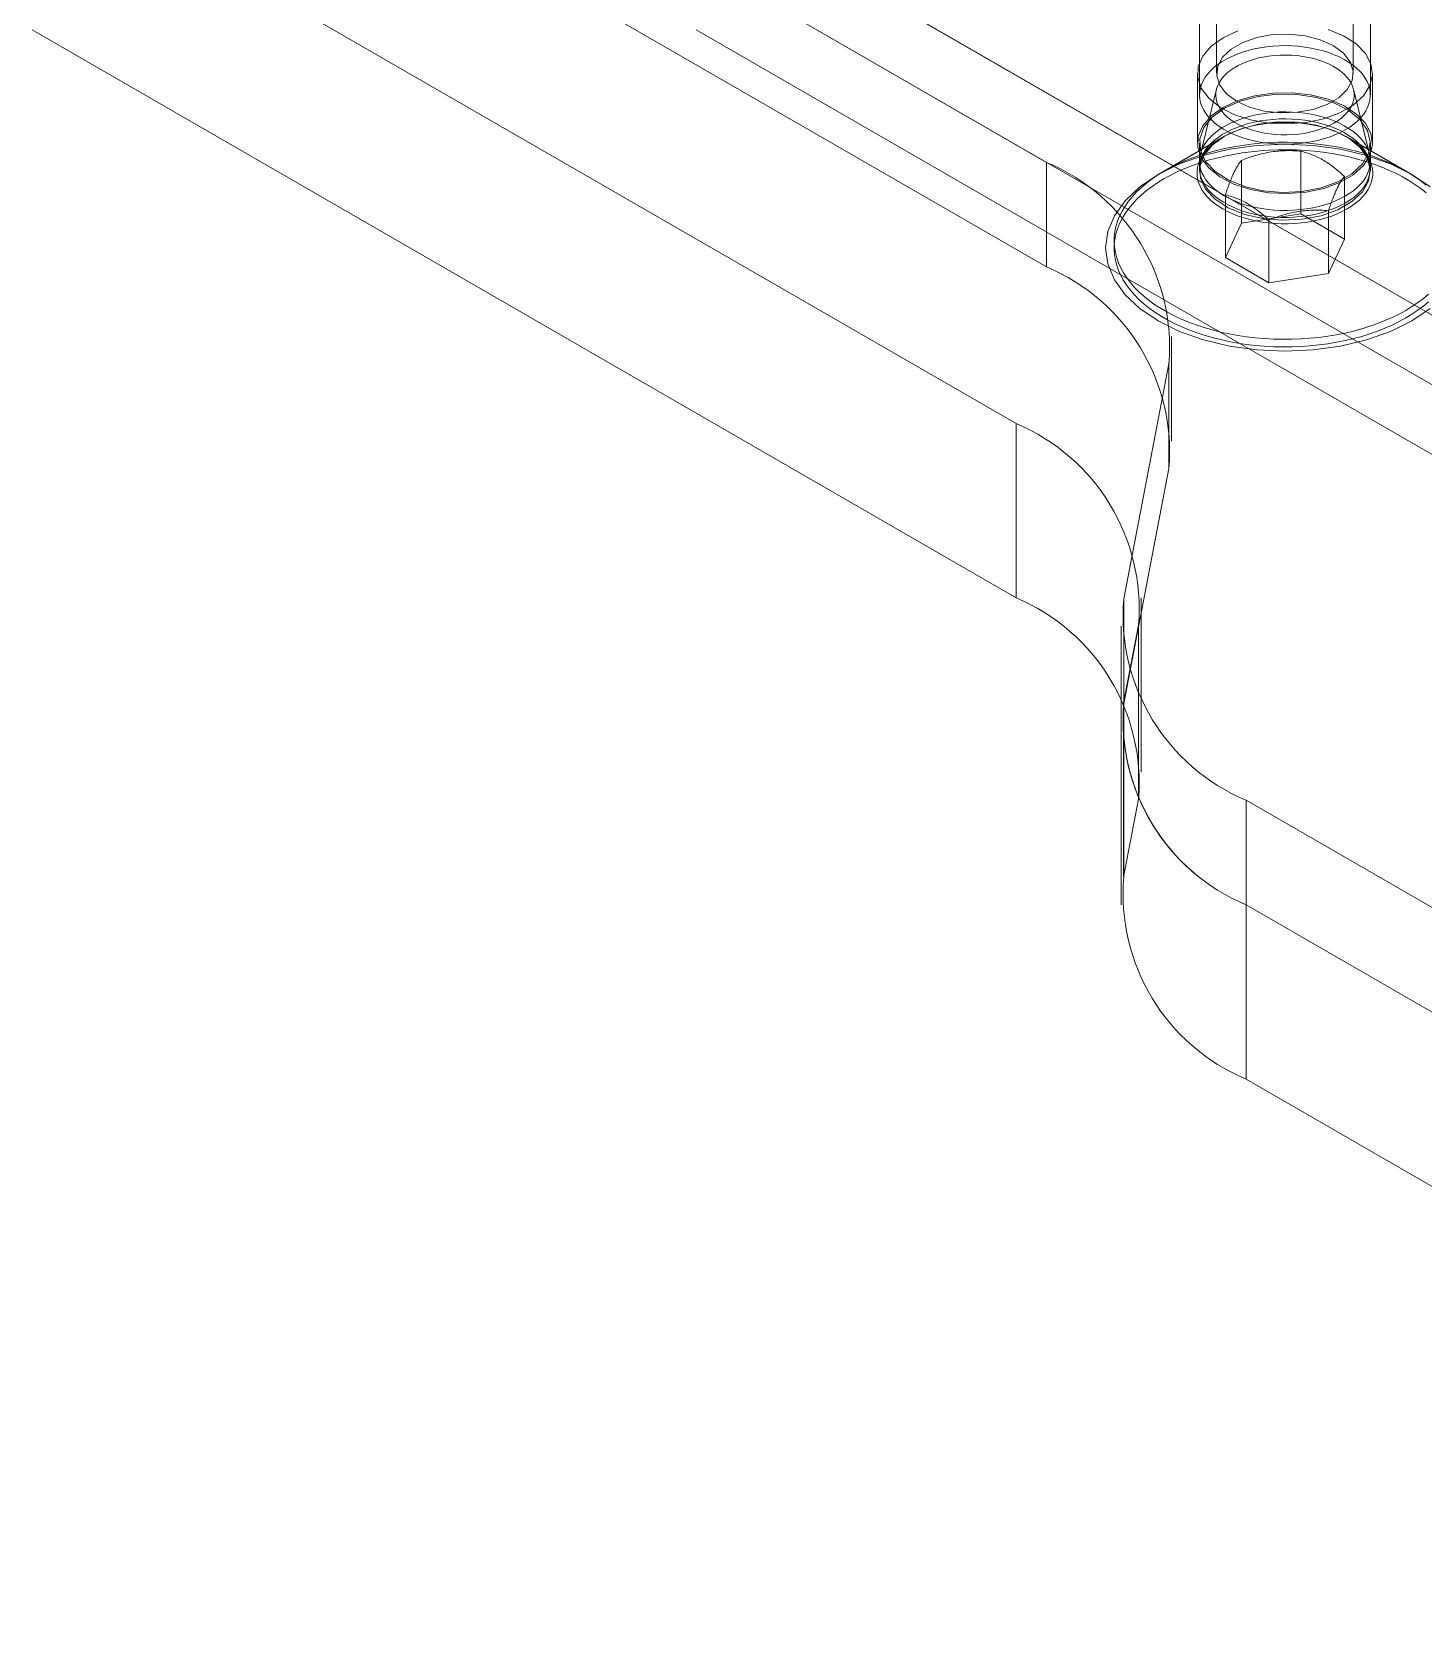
# Model space of a CAD drawing. Header units: millimetres. Extents: x 15 to 415, y 5 to 292.
# Drawn here: x 58.17 to 90.77, y 79.96 to 117.46 of the extents above; entities that cross this region are included whole.
import ezdxf

# ---------------------------------------------------------------- set-up
doc = ezdxf.new("R2010")
doc.units = ezdxf.units.MM

msp = doc.modelspace()

# ---------------------------------------------------------------- linework, layer by layer
at = {"color": 7, "linetype": 'Continuous', "lineweight": 15}
for p, q in [((65.242, 125.679), (140.196, 82.409)), ((67.122, 124.593), (138.373, 83.461)), ((65.242, 124.046), (140.196, 80.776)), ((81.932, 114.411), (65.242, 124.046)), ((85.916, 123.026), (85.916, 116.494)), ((89.116, 116.494), (89.116, 123.026)), ((81.218, 108.291), (58.171, 121.596)), ((81.932, 111.961), (65.242, 121.596)), ((85.516, 121.886), (85.516, 115.99)), ((89.516, 115.99), (89.516, 121.886)), ((73.727, 120.78), (138.781, 83.225)), ((81.218, 104.208), (58.171, 117.513)), ((73.727, 117.513), (138.781, 79.959)), ((85.466, 116.494), (85.466, 114.861)), ((89.566, 114.861), (89.566, 116.494)), ((85.911, 116.122), (85.536, 114.601)), ((89.496, 114.601), (89.121, 116.122)), ((86.102, 115.024), (84.546, 114.126)), ((86.06, 115), (84.687, 114.207)), ((85.516, 114.861), (85.516, 114.208)), ((90.486, 114.126), (88.931, 115.024)), ((90.345, 114.207), (88.972, 115)), ((89.516, 114.208), (89.516, 114.861)), ((81.932, 111.961), (81.932, 114.411)), ((85.516, 114.439), (85.516, 114.275)), ((86.495, 114.456), (86.495, 112.987)), ((87.89, 114.672), (87.89, 113.202)), ((89.516, 114.275), (89.516, 114.439)), ((88.91, 114.083), (88.91, 112.613)), ((86.122, 113.651), (86.122, 112.182)), ((88.537, 113.278), (88.537, 111.808)), ((86.495, 112.987), (86.122, 112.182)), ((87.89, 113.202), (86.495, 112.987)), ((87.142, 113.062), (87.142, 111.592)), ((88.91, 112.613), (87.89, 113.202)), ((83.516, 112.575), (83.516, 112.397)), ((88.537, 111.808), (88.91, 112.613)), ((86.122, 112.182), (87.142, 111.592)), ((87.142, 111.592), (88.537, 111.808)), ((84.86, 107.879), (84.86, 110.329)), ((83.74, 104.185), (84.799, 109.692)), ((84.799, 107.242), (84.799, 109.692)), ((81.218, 104.208), (81.218, 108.291)), ((83.74, 101.735), (84.799, 107.242)), ((83.74, 101.735), (83.74, 104.185)), ((84.147, 100.126), (84.147, 104.209)), ((83.678, 103.548), (83.678, 101.098)), ((83.736, 101.752), (84.086, 103.572)), ((84.086, 99.489), (84.086, 103.572)), ((83.743, 101.752), (83.736, 101.752)), ((83.736, 97.669), (83.736, 101.752)), ((83.743, 97.669), (83.743, 101.752)), ((83.678, 101.098), (83.678, 97.015)), ((83.736, 97.669), (84.086, 99.489)), ((86.607, 99.466), (97.617, 93.11)), ((86.607, 99.466), (86.607, 97.016)), ((83.743, 97.669), (83.736, 97.669)), ((86.607, 97.016), (97.617, 90.66)), ((86.607, 92.933), (86.607, 97.016)), ((97.617, 86.577), (86.607, 92.933))]:
    msp.add_line(p, q, dxfattribs=at)
at = {"color": 7, "linetype": 'Continuous', "lineweight": 15, "flags": 128}
for points in [[(86.066, 117.331), (85.789, 117.131), (85.592, 116.902), (85.485, 116.654), (85.473, 116.398), (85.556, 116.147), (85.732, 115.912), (85.99, 115.704), (86.32, 115.533), (86.706, 115.407), (87.13, 115.332), (87.572, 115.311), (88.011, 115.346), (88.427, 115.434), (88.8, 115.572), (89.114, 115.753), (89.353, 115.968), (89.505, 116.208), (89.565, 116.462), (89.529, 116.717), (89.399, 116.962), (89.181, 117.184), (88.885, 117.375), (88.525, 117.524)], [(88.647, 117.147), (88.885, 116.972), (89.044, 116.769), (89.113, 116.55), (89.09, 116.328), (88.975, 116.115), (88.776, 115.924), (88.503, 115.767), (88.173, 115.652), (87.804, 115.586), (87.419, 115.572), (87.04, 115.612), (86.688, 115.704), (86.385, 115.841), (86.147, 116.016), (85.989, 116.219), (85.919, 116.438), (85.942, 116.661), (86.057, 116.873), (86.257, 117.064), (86.529, 117.221), (86.859, 117.336), (87.228, 117.403), (87.613, 117.416), (87.992, 117.376), (88.344, 117.285), (88.647, 117.147)], [(86.412, 117.491), (86.066, 117.331)], [(88.93, 115.174), (88.819, 115.114), (88.701, 115.06), (88.576, 115.011), (88.444, 114.967), (88.308, 114.93), (88.166, 114.898), (88.022, 114.873), (87.874, 114.854), (87.724, 114.842), (87.573, 114.836), (87.421, 114.837), (87.271, 114.844), (87.121, 114.858), (86.974, 114.879), (86.83, 114.906), (86.69, 114.939), (86.555, 114.978), (86.425, 115.023), (86.301, 115.073), (86.184, 115.129), (86.075, 115.189), (85.975, 115.255), (85.883, 115.324), (85.8, 115.397), (85.727, 115.474), (85.665, 115.553), (85.613, 115.635), (85.572, 115.72), (85.542, 115.805), (85.523, 115.892), (85.516, 115.979), (85.52, 116.067), (85.536, 116.153), (85.563, 116.239), (85.601, 116.324), (85.651, 116.407), (85.711, 116.487), (85.781, 116.564), (85.861, 116.638), (85.951, 116.709), (86.049, 116.775), (86.156, 116.837), (86.271, 116.894), (86.393, 116.946), (86.522, 116.992), (86.656, 117.032), (86.795, 117.067), (86.938, 117.095), (87.084, 117.117), (87.233, 117.133), (87.384, 117.142), (87.535, 117.145), (87.686, 117.141), (87.836, 117.13), (87.985, 117.113), (88.13, 117.089), (88.273, 117.059), (88.411, 117.023), (88.543, 116.981), (88.67, 116.933), (88.79, 116.88), (88.903, 116.822), (89.008, 116.759), (89.105, 116.692), (89.192, 116.62), (89.27, 116.545), (89.337, 116.467), (89.395, 116.386), (89.441, 116.303), (89.477, 116.218), (89.501, 116.132), (89.514, 116.045), (89.515, 115.957), (89.505, 115.87), (89.484, 115.784), (89.451, 115.698), (89.407, 115.615), (89.353, 115.533), (89.288, 115.454), (89.212, 115.379), (89.127, 115.306), (89.033, 115.238), (88.93, 115.174)], [(88.662, 115.328), (88.562, 115.275), (88.455, 115.227), (88.341, 115.185), (88.222, 115.148), (88.097, 115.116), (87.968, 115.091), (87.836, 115.073), (87.702, 115.06), (87.567, 115.055), (87.431, 115.056), (87.296, 115.063), (87.162, 115.077), (87.031, 115.097), (86.904, 115.124), (86.78, 115.156), (86.662, 115.195), (86.55, 115.239), (86.444, 115.288), (86.346, 115.342), (86.256, 115.401), (86.175, 115.464), (86.104, 115.531), (86.042, 115.601), (85.991, 115.673), (85.95, 115.748), (85.921, 115.824), (85.902, 115.902), (85.895, 115.98), (85.899, 116.059), (85.915, 116.137), (85.942, 116.213), (85.98, 116.289), (86.028, 116.362), (86.087, 116.432), (86.156, 116.5), (86.235, 116.564), (86.323, 116.624), (86.419, 116.679), (86.522, 116.73), (86.633, 116.775), (86.75, 116.815), (86.872, 116.849), (86.999, 116.877), (87.129, 116.899), (87.262, 116.914), (87.397, 116.923), (87.533, 116.926), (87.669, 116.922), (87.803, 116.911), (87.936, 116.894), (88.065, 116.871), (88.191, 116.841), (88.312, 116.805), (88.427, 116.764), (88.536, 116.717), (88.638, 116.666), (88.732, 116.609), (88.818, 116.548), (88.894, 116.483), (88.96, 116.415), (89.017, 116.344), (89.063, 116.27), (89.098, 116.194), (89.122, 116.117), (89.135, 116.039), (89.136, 115.961), (89.126, 115.883), (89.105, 115.805), (89.073, 115.729), (89.03, 115.655), (88.976, 115.583), (88.911, 115.514), (88.837, 115.448), (88.754, 115.386), (88.662, 115.328)], [(86.066, 115.698), (85.789, 115.498), (85.592, 115.269), (85.485, 115.021), (85.473, 114.765), (85.556, 114.514), (85.732, 114.279), (85.99, 114.071), (86.32, 113.9), (86.706, 113.774), (87.13, 113.699), (87.572, 113.678), (88.011, 113.713), (88.427, 113.801), (88.8, 113.939), (89.114, 114.12), (89.353, 114.335), (89.505, 114.575), (89.565, 114.829), (89.529, 115.084), (89.399, 115.329), (89.181, 115.551), (88.885, 115.742), (88.525, 115.891), (88.118, 115.992), (87.682, 116.041), (87.239, 116.034), (86.809, 115.972), (86.412, 115.858), (86.066, 115.698)], [(86.102, 115.677), (86.466, 115.844), (86.887, 115.957), (87.342, 116.011), (87.806, 116.003), (88.254, 115.934), (88.663, 115.807), (89.01, 115.629), (89.276, 115.409), (89.448, 115.16), (89.515, 114.895), (89.475, 114.628), (89.329, 114.373), (89.085, 114.145), (88.757, 113.955), (88.361, 113.815), (87.92, 113.73), (87.458, 113.707), (86.998, 113.746), (86.567, 113.845), (86.186, 113.998), (85.878, 114.199), (85.657, 114.435), (85.537, 114.694), (85.524, 114.962), (85.618, 115.224), (85.814, 115.467), (86.102, 115.677)], [(88.93, 113.622), (88.819, 113.563), (88.701, 113.508), (88.576, 113.459), (88.444, 113.416), (88.308, 113.378), (88.166, 113.347), (88.022, 113.322), (87.874, 113.303), (87.724, 113.29), (87.573, 113.285), (87.421, 113.285), (87.271, 113.293), (87.121, 113.307), (86.974, 113.327), (86.83, 113.354), (86.69, 113.387), (86.555, 113.426), (86.425, 113.471), (86.301, 113.522), (86.184, 113.577), (86.075, 113.638), (85.975, 113.703), (85.883, 113.772), (85.8, 113.846), (85.727, 113.922), (85.665, 114.002), (85.613, 114.084), (85.572, 114.168), (85.542, 114.254), (85.523, 114.34), (85.516, 114.428), (85.52, 114.515), (85.536, 114.602), (85.563, 114.688), (85.601, 114.773), (85.651, 114.855), (85.711, 114.935), (85.781, 115.013), (85.861, 115.087), (85.951, 115.157), (86.049, 115.224), (86.156, 115.285), (86.271, 115.342), (86.393, 115.394), (86.522, 115.44), (86.656, 115.481), (86.795, 115.516), (86.938, 115.544), (87.084, 115.566), (87.233, 115.582), (87.384, 115.591), (87.535, 115.593), (87.686, 115.589), (87.836, 115.578), (87.985, 115.561), (88.13, 115.537), (88.273, 115.507), (88.411, 115.471), (88.543, 115.429), (88.67, 115.382), (88.79, 115.329), (88.903, 115.27), (89.008, 115.207), (89.105, 115.14), (89.192, 115.069), (89.27, 114.994), (89.337, 114.916), (89.395, 114.835), (89.441, 114.752), (89.477, 114.667), (89.501, 114.58), (89.514, 114.493), (89.515, 114.406), (89.505, 114.319), (89.484, 114.232), (89.451, 114.147), (89.407, 114.063), (89.353, 113.982), (89.288, 113.903), (89.212, 113.827), (89.127, 113.755), (89.033, 113.686), (88.93, 113.622)], [(88.972, 113.32), (88.859, 113.259), (88.738, 113.204), (88.611, 113.154), (88.478, 113.109), (88.339, 113.071), (88.196, 113.038), (88.049, 113.012), (87.899, 112.992), (87.747, 112.979), (87.593, 112.972), (87.439, 112.972), (87.286, 112.979), (87.133, 112.992), (86.983, 113.012), (86.836, 113.038), (86.693, 113.071), (86.554, 113.109), (86.421, 113.154), (86.294, 113.204), (86.173, 113.259), (86.06, 113.32), (85.956, 113.385), (85.86, 113.454), (85.773, 113.528), (85.696, 113.605), (85.629, 113.685), (85.573, 113.767), (85.528, 113.852), (85.493, 113.939), (85.47, 114.027), (85.459, 114.115), (85.459, 114.204), (85.47, 114.293), (85.493, 114.381), (85.528, 114.467), (85.573, 114.552), (85.629, 114.635), (85.696, 114.715), (85.773, 114.792), (85.86, 114.866), (85.956, 114.935), (86.06, 115), (86.173, 115.061), (86.294, 115.116), (86.421, 115.166), (86.554, 115.211), (86.693, 115.249), (86.836, 115.282), (86.983, 115.308), (87.133, 115.328), (87.286, 115.341), (87.439, 115.347), (87.593, 115.347), (87.747, 115.341), (87.899, 115.328), (88.049, 115.308), (88.196, 115.282), (88.339, 115.249), (88.478, 115.211), (88.611, 115.166), (88.738, 115.116), (88.859, 115.061), (88.972, 115), (89.076, 114.935), (89.172, 114.866), (89.259, 114.792), (89.336, 114.715), (89.403, 114.635), (89.459, 114.552), (89.504, 114.467), (89.539, 114.381), (89.562, 114.293), (89.573, 114.204), (89.573, 114.115), (89.562, 114.027), (89.539, 113.939), (89.504, 113.852), (89.459, 113.767), (89.403, 113.685), (89.336, 113.605), (89.259, 113.528), (89.172, 113.454), (89.076, 113.385), (88.972, 113.32)], [(88.93, 113.459), (88.819, 113.4), (88.701, 113.345), (88.576, 113.296), (88.444, 113.253), (88.308, 113.215), (88.166, 113.184), (88.022, 113.158), (87.874, 113.139), (87.724, 113.127), (87.573, 113.121), (87.421, 113.122), (87.271, 113.13), (87.121, 113.144), (86.974, 113.164), (86.83, 113.191), (86.69, 113.224), (86.555, 113.263), (86.425, 113.308), (86.301, 113.358), (86.184, 113.414), (86.075, 113.475), (85.975, 113.54), (85.883, 113.609), (85.8, 113.682), (85.727, 113.759), (85.665, 113.839), (85.613, 113.921), (85.572, 114.005), (85.542, 114.09), (85.523, 114.177), (85.516, 114.264), (85.52, 114.352), (85.536, 114.439), (85.563, 114.525), (85.601, 114.609), (85.651, 114.692), (85.711, 114.772), (85.781, 114.85), (85.861, 114.924), (85.951, 114.994), (86.049, 115.06), (86.156, 115.122), (86.271, 115.179), (86.393, 115.231), (86.522, 115.277), (86.656, 115.318), (86.795, 115.352), (86.938, 115.381), (87.084, 115.403), (87.233, 115.418), (87.384, 115.427), (87.535, 115.43), (87.686, 115.426), (87.836, 115.415), (87.985, 115.398), (88.13, 115.374), (88.273, 115.344), (88.411, 115.308), (88.543, 115.266), (88.67, 115.218), (88.79, 115.165), (88.903, 115.107), (89.008, 115.044), (89.105, 114.977), (89.192, 114.905), (89.27, 114.83), (89.337, 114.752), (89.395, 114.671), (89.441, 114.588), (89.477, 114.503), (89.501, 114.417), (89.514, 114.33), (89.515, 114.243), (89.505, 114.155), (89.484, 114.069), (89.451, 113.984), (89.407, 113.9), (89.353, 113.818), (89.288, 113.74), (89.212, 113.664), (89.127, 113.591), (89.033, 113.523), (88.93, 113.459)], [(86.102, 115.024), (86.466, 115.19), (86.887, 115.304), (87.342, 115.358), (87.806, 115.35), (88.254, 115.281), (88.663, 115.154), (89.01, 114.975), (89.276, 114.756), (89.448, 114.507), (89.515, 114.241), (89.475, 113.974), (89.329, 113.72), (89.085, 113.492), (88.757, 113.302), (88.361, 113.161), (87.92, 113.077), (87.458, 113.054), (86.998, 113.093), (86.567, 113.191), (86.186, 113.345), (85.878, 113.546), (85.657, 113.781), (85.537, 114.04), (85.524, 114.308), (85.618, 114.571), (85.814, 114.814), (86.102, 115.024)], [(90.344, 110.942), (90.19, 110.857), (90.028, 110.778), (89.859, 110.703), (89.683, 110.634), (89.501, 110.57), (89.313, 110.512), (89.12, 110.459), (88.923, 110.413), (88.722, 110.373), (88.517, 110.339), (88.309, 110.311), (88.1, 110.29), (87.888, 110.276), (87.676, 110.267), (87.463, 110.266), (87.25, 110.271), (87.038, 110.282), (86.827, 110.3), (86.619, 110.324), (86.412, 110.355), (86.209, 110.392), (86.01, 110.435), (85.815, 110.485), (85.625, 110.54), (85.44, 110.601), (85.261, 110.668), (85.088, 110.74), (84.922, 110.817), (84.764, 110.899), (84.613, 110.986), (84.471, 111.077), (84.337, 111.173), (84.213, 111.273), (84.097, 111.376), (83.992, 111.483), (83.896, 111.593), (83.81, 111.705), (83.736, 111.82), (83.671, 111.938), (83.618, 112.057), (83.576, 112.177), (83.545, 112.299), (83.525, 112.421), (83.516, 112.544), (83.519, 112.667), (83.533, 112.79), (83.559, 112.912), (83.596, 113.033), (83.643, 113.152), (83.702, 113.271), (83.772, 113.387), (83.852, 113.501), (83.942, 113.612), (84.043, 113.72), (84.154, 113.825), (84.274, 113.927), (84.403, 114.025), (84.541, 114.118), (84.688, 114.207), (84.842, 114.292), (85.004, 114.372), (85.174, 114.446), (85.349, 114.516), (85.531, 114.58), (85.719, 114.638), (85.912, 114.69), (86.109, 114.736), (86.31, 114.776), (86.515, 114.81), (86.723, 114.838), (86.932, 114.859), (87.144, 114.874), (87.356, 114.882), (87.569, 114.884), (87.782, 114.879), (87.994, 114.867), (88.205, 114.849), (88.414, 114.825), (88.62, 114.794), (88.823, 114.757), (89.022, 114.714), (89.217, 114.665), (89.408, 114.609), (89.592, 114.548), (89.771, 114.482), (89.944, 114.41), (90.11, 114.333), (90.268, 114.25), (90.419, 114.163), (90.561, 114.072), (90.695, 113.976), (90.82, 113.877)], [(90.914, 113.837), (90.486, 114.126), (89.985, 114.373), (89.423, 114.572), (88.814, 114.717), (88.173, 114.806), (87.516, 114.836), (86.859, 114.806), (86.218, 114.717), (85.609, 114.572), (85.047, 114.373), (84.546, 114.126)], [(90.344, 110.765), (90.19, 110.68), (90.028, 110.6), (89.859, 110.526), (89.683, 110.456), (89.501, 110.392), (89.313, 110.334), (89.12, 110.282), (88.923, 110.236), (88.722, 110.196), (88.517, 110.162), (88.309, 110.134), (88.1, 110.113), (87.888, 110.098), (87.676, 110.09), (87.463, 110.088), (87.25, 110.093), (87.038, 110.105), (86.827, 110.123), (86.619, 110.147), (86.412, 110.178), (86.209, 110.215), (86.01, 110.258), (85.815, 110.307), (85.625, 110.363), (85.44, 110.424), (85.261, 110.49), (85.088, 110.562), (84.922, 110.639), (84.764, 110.722), (84.613, 110.809), (84.471, 110.9), (84.337, 110.996), (84.213, 111.095), (84.097, 111.199), (83.992, 111.305), (83.896, 111.415), (83.81, 111.528), (83.736, 111.643), (83.671, 111.76), (83.618, 111.879), (83.576, 112), (83.545, 112.121), (83.525, 112.244), (83.516, 112.367), (83.519, 112.49), (83.533, 112.612), (83.559, 112.734), (83.596, 112.855), (83.643, 112.975), (83.702, 113.093), (83.772, 113.21), (83.852, 113.323), (83.942, 113.435), (84.043, 113.543), (84.154, 113.648), (84.274, 113.75), (84.403, 113.847), (84.541, 113.941), (84.688, 114.03), (84.842, 114.115), (85.004, 114.194), (85.174, 114.269), (85.349, 114.338), (85.531, 114.402), (85.719, 114.46), (85.912, 114.513), (86.109, 114.559), (86.31, 114.599), (86.515, 114.633), (86.723, 114.661), (86.932, 114.682), (87.144, 114.696), (87.356, 114.705), (87.569, 114.706), (87.782, 114.701), (87.994, 114.69), (88.205, 114.672), (88.414, 114.648), (88.62, 114.617), (88.823, 114.58), (89.022, 114.537), (89.217, 114.487), (89.408, 114.432), (89.592, 114.371), (89.771, 114.304), (89.944, 114.232), (90.11, 114.155), (90.268, 114.073), (90.419, 113.986), (90.561, 113.895), (90.695, 113.799), (90.82, 113.699)], [(84.546, 114.126), (84.118, 113.837), (83.774, 113.512), (83.522, 113.161), (83.368, 112.791), (83.316, 112.411), (83.368, 112.032), (83.522, 111.662), (83.774, 111.311), (84.118, 110.986), (84.546, 110.697), (85.047, 110.45), (85.609, 110.251), (86.218, 110.105), (86.859, 110.017), (87.516, 109.987), (88.173, 110.017), (88.814, 110.105), (89.423, 110.251), (89.985, 110.45), (90.486, 110.697), (90.914, 110.986)], [(90.878, 111.324), (90.758, 111.222), (90.629, 111.125), (90.491, 111.031), (90.344, 110.942)], [(90.878, 111.147), (90.758, 111.045), (90.629, 110.947), (90.491, 110.854), (90.344, 110.765)]]:
    msp.add_lwpolyline(points, dxfattribs=at)
at = {"color": 7, "linetype": 'Continuous', "lineweight": 15}
for centre, radius, start, end in [((80.111, 110.074), 4.704, 355.3375, 67.2323), ((80.111, 107.624), 4.704, 355.3375, 67.2323), ((79.398, 103.954), 4.704, 355.3375, 67.2323), ((79.398, 99.871), 4.704, 355.3375, 67.2323), ((88.428, 103.803), 4.704, 175.3375, 247.2323), ((88.428, 101.353), 4.704, 175.3375, 247.2323), ((88.422, 101.348), 4.697, 175.0689, 247.2727), ((88.422, 97.265), 4.697, 175.0689, 247.2727)]:
    msp.add_arc(centre, radius, start, end, dxfattribs=at)
for points, knots in [([(85.516, 114.278), (85.516, 114.289), (85.517, 114.325), (85.526, 114.385), (85.546, 114.459), (85.576, 114.531), (85.615, 114.602), (85.664, 114.671), (85.721, 114.738), (85.787, 114.804), (85.848, 114.857), (85.889, 114.887), (85.903, 114.898)], [0, 0, 0, 0, 0.055689, 0.175227, 0.293159, 0.407946, 0.519482, 0.628413, 0.735515, 0.841442, 0.94668, 1, 1, 1, 1]), ([(89.132, 114.896), (89.158, 114.876), (89.21, 114.835), (89.278, 114.772), (89.339, 114.707), (89.391, 114.641), (89.434, 114.573), (89.468, 114.505), (89.493, 114.437), (89.51, 114.367), (89.516, 114.312), (89.516, 114.28), (89.516, 114.272)], [0, 0, 0, 0, 0.101174, 0.204981, 0.308991, 0.413486, 0.518867, 0.625674, 0.734574, 0.84627, 0.961211, 1, 1, 1, 1]), ([(86.122, 113.651), (86.138, 113.7), (86.17, 113.797), (86.22, 113.934), (86.271, 114.061), (86.319, 114.17), (86.366, 114.26), (86.409, 114.335), (86.453, 114.401), (86.481, 114.438), (86.495, 114.456)], [0, 0, 0, 0, 0.132309, 0.264581, 0.399812, 0.535019, 0.650206, 0.76541, 0.882694, 1, 1, 1, 1]), ([(86.495, 114.456), (86.556, 114.48), (86.676, 114.526), (86.862, 114.584), (87.051, 114.632), (87.233, 114.663), (87.405, 114.681), (87.568, 114.687), (87.73, 114.684), (87.836, 114.676), (87.89, 114.672)], [0, 0, 0, 0, 0.132309, 0.264581, 0.399812, 0.535019, 0.650206, 0.76541, 0.882694, 1, 1, 1, 1]), ([(87.89, 114.672), (87.94, 114.659), (88.032, 114.634), (88.168, 114.584), (88.297, 114.526), (88.427, 114.455), (88.574, 114.36), (88.736, 114.237), (88.852, 114.134), (88.91, 114.083)], [0, 0, 0, 0, 0.151871, 0.275586, 0.399271, 0.526055, 0.652845, 0.825661, 1, 1, 1, 1]), ([(88.91, 114.083), (88.894, 114.062), (88.862, 114.02), (88.812, 113.943), (88.761, 113.852), (88.713, 113.75), (88.667, 113.641), (88.623, 113.529), (88.58, 113.408), (88.551, 113.321), (88.537, 113.278)], [0, 0, 0, 0, 0.132309, 0.264581, 0.399812, 0.535019, 0.650206, 0.76541, 0.882694, 1, 1, 1, 1]), ([(87.142, 113.062), (87.085, 113.113), (86.969, 113.216), (86.808, 113.338), (86.663, 113.432), (86.533, 113.504), (86.404, 113.562), (86.265, 113.613), (86.173, 113.638), (86.122, 113.651)], [0, 0, 0, 0, 0.172932, 0.347154, 0.470751, 0.594343, 0.72122, 0.848129, 1, 1, 1, 1]), ([(88.537, 113.278), (88.476, 113.282), (88.356, 113.292), (88.171, 113.293), (87.982, 113.281), (87.799, 113.257), (87.627, 113.221), (87.464, 113.177), (87.303, 113.124), (87.196, 113.083), (87.142, 113.062)], [0, 0, 0, 0, 0.132309, 0.264581, 0.399812, 0.535019, 0.650206, 0.76541, 0.882694, 1, 1, 1, 1])]:
    msp.add_open_spline(points, degree=3, knots=knots, dxfattribs=at)

doc.saveas('drawing.dxf')
